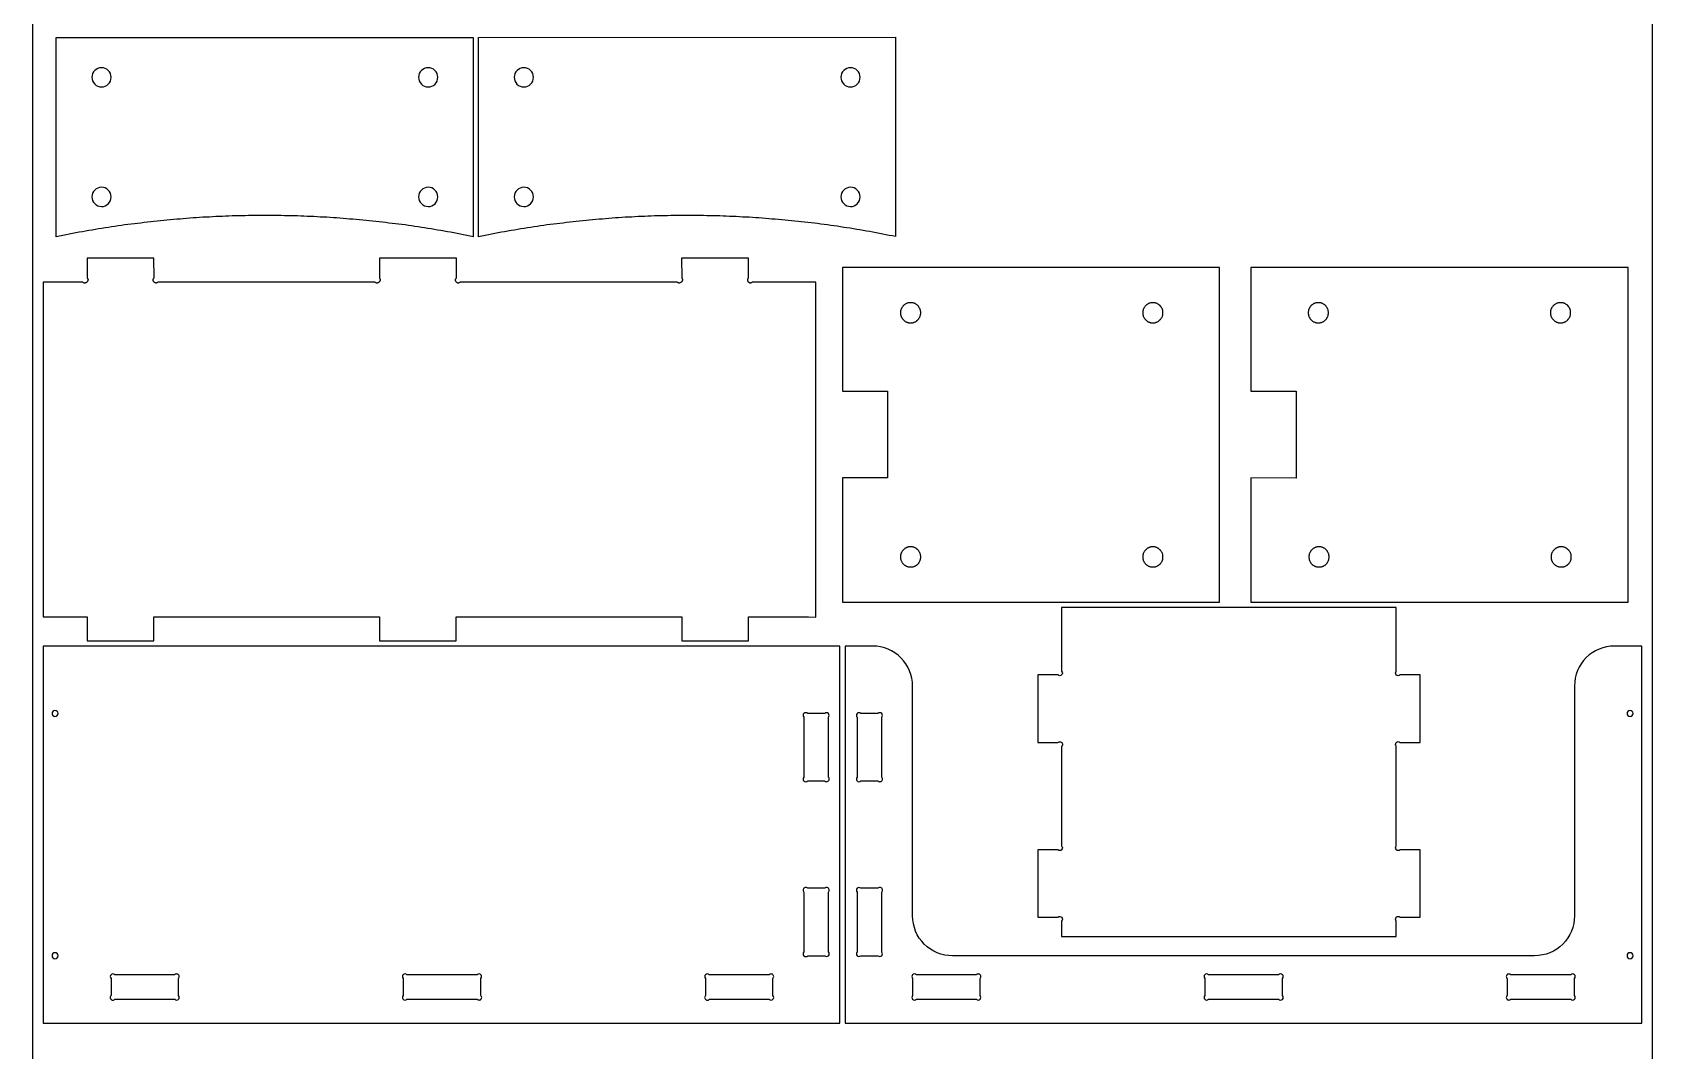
# Model space of a CAD drawing. Extents: x -767 to 3744, y -438 to 2808.
# Drawn here: x 2524 to 3744, y 593 to 1360 of the extents above; entities that cross this region are included whole.
import ezdxf

# ---------------------------------------------------------------- set-up
doc = ezdxf.new("R2010")
doc.units = 0
for name, color, linetype in [('LAYER_1', 18, 'CONTINUOUS'), ('T5_LOGOLAYER_2', 18, 'CONTINUOUS'), ('T5_LOGOLAYER_20', 18, 'CONTINUOUS')]:
    doc.layers.add(name, color=color, linetype=linetype)

msp = doc.modelspace()

# ---------------------------------------------------------------- linework, layer by layer
at = {"layer": 'LAYER_1'}
msp.add_lwpolyline([(2856.4, 1206.2), (2854, 1206.7), (2851.6, 1207.2), (2849.1, 1207.7), (2846.7, 1208.1), (2844.2, 1208.6), (2841.8, 1209.1), (2839.3, 1209.5), (2836.9, 1209.9), (2834.4, 1210.4), (2832, 1210.8), (2829.5, 1211.2), (2827.1, 1211.6), (2824.6, 1212), (2822.2, 1212.4), (2819.7, 1212.8), (2817.3, 1213.2), (2814.8, 1213.6), (2812.4, 1213.9), (2809.9, 1214.3), (2807.5, 1214.6), (2805, 1215), (2802.6, 1215.3), (2800.1, 1215.6), (2797.7, 1215.9), (2795.2, 1216.2), (2792.8, 1216.5), (2790.3, 1216.8), (2787.9, 1217.1), (2785.4, 1217.4), (2783, 1217.7), (2780.5, 1217.9), (2778.1, 1218.2), (2775.6, 1218.4), (2773.2, 1218.7), (2770.7, 1218.9), (2768.2, 1219.1), (2765.8, 1219.3), (2763.3, 1219.5), (2760.9, 1219.7), (2758.4, 1219.9), (2756, 1220.1), (2753.5, 1220.3), (2751.1, 1220.4), (2748.6, 1220.6), (2746.1, 1220.8), (2743.7, 1220.9), (2741.2, 1221), (2738.8, 1221.2), (2736.3, 1221.3), (2733.9, 1221.4), (2731.4, 1221.5), (2728.9, 1221.6), (2726.5, 1221.7), (2724, 1221.8), (2721.6, 1221.8), (2719.1, 1221.9), (2716.6, 1222), (2714.2, 1222), (2711.7, 1222.1), (2709.3, 1222.1), (2706.8, 1222.1), (2704.4, 1222.1), (2701.9, 1222.2), (2699.4, 1222.2), (2697, 1222.2), (2694.5, 1222.1), (2692.1, 1222.1), (2689.6, 1222.1), (2687.2, 1222.1), (2684.7, 1222), (2682.2, 1222), (2679.8, 1221.9), (2677.3, 1221.8), (2674.9, 1221.8), (2672.4, 1221.7), (2669.9, 1221.6), (2667.5, 1221.5), (2665, 1221.4), (2662.6, 1221.3), (2660.1, 1221.2), (2657.7, 1221), (2655.2, 1220.9), (2652.7, 1220.8), (2650.3, 1220.6), (2647.8, 1220.4), (2645.4, 1220.3), (2642.9, 1220.1), (2640.5, 1219.9), (2638, 1219.7), (2635.6, 1219.5), (2633.1, 1219.3), (2630.6, 1219.1), (2628.2, 1218.9), (2625.7, 1218.7), (2623.3, 1218.4), (2620.8, 1218.2), (2618.4, 1217.9), (2615.9, 1217.7), (2613.5, 1217.4), (2611, 1217.1), (2608.6, 1216.8), (2606.1, 1216.5), (2603.6, 1216.2), (2601.2, 1215.9), (2598.7, 1215.6), (2596.3, 1215.3), (2593.8, 1215), (2591.4, 1214.6), (2588.9, 1214.3), (2586.5, 1213.9), (2584, 1213.6), (2581.6, 1213.2), (2579.1, 1212.8), (2576.7, 1212.4), (2574.2, 1212), (2571.8, 1211.6), (2569.3, 1211.2), (2566.9, 1210.8), (2564.4, 1210.4), (2562, 1209.9), (2559.6, 1209.5), (2557.1, 1209.1), (2554.7, 1208.6), (2552.2, 1208.1), (2549.8, 1207.7), (2547.3, 1207.2), (2544.9, 1206.7), (2542.4, 1206.2), (2542.4, 1356.2), (2856.4, 1356.2)], close=True, dxfattribs=at)
for points in [[(2576.4, 1318.9, 0.414214), (2583.7, 1326.2, 0.414214), (2576.4, 1333.4, 0.414214), (2569.2, 1326.2, 0.414214)], [(2822.4, 1318.9, 0.414214), (2829.7, 1326.2, 0.414214), (2822.4, 1333.4, 0.414214), (2815.2, 1326.2, 0.414214)], [(2894.4, 1318.9, 0.414214), (2901.7, 1326.2, 0.414214), (2894.4, 1333.4, 0.414214), (2887.2, 1326.2, 0.414214)], [(3140.4, 1318.9, 0.414214), (3147.7, 1326.2, 0.414214), (3140.4, 1333.4, 0.414214), (3133.2, 1326.2, 0.414214)], [(2576.4, 1228.9, 0.414214), (2583.7, 1236.2, 0.414214), (2576.4, 1243.4, 0.414214), (2569.2, 1236.2, 0.414214)], [(2822.4, 1228.9, 0.414214), (2829.7, 1236.2, 0.414214), (2822.4, 1243.4, 0.414214), (2815.2, 1236.2, 0.414214)], [(2894.4, 1228.9, 0.414214), (2901.7, 1236.2, 0.414214), (2894.4, 1243.4, 0.414214), (2887.2, 1236.2, 0.414214)], [(3140.4, 1228.9, 0.414214), (3147.7, 1236.2, 0.414214), (3140.4, 1243.4, 0.414214), (3133.2, 1236.2, 0.414214)]]:
    msp.add_lwpolyline(points, format="xyb", close=True, dxfattribs=at)
at = {"layer": 'T5_LOGOLAYER_2'}
msp.add_lwpolyline([(2860.4, 1356.2), (3174.4, 1356.3), (3174.4, 1206.3), (3172, 1206.8), (3169.6, 1207.2), (3167.1, 1207.7), (3164.7, 1208.2), (3162.2, 1208.7), (3159.8, 1209.1), (3157.3, 1209.6), (3154.9, 1210), (3152.4, 1210.4), (3150, 1210.9), (3147.5, 1211.3), (3145.1, 1211.7), (3142.6, 1212.1), (3140.2, 1212.5), (3137.7, 1212.9), (3135.3, 1213.2), (3132.8, 1213.6), (3130.4, 1214), (3127.9, 1214.3), (3125.5, 1214.7), (3123, 1215), (3120.6, 1215.3), (3118.1, 1215.6), (3115.7, 1216), (3113.2, 1216.3), (3110.8, 1216.6), (3108.3, 1216.9), (3105.9, 1217.1), (3103.4, 1217.4), (3101, 1217.7), (3098.5, 1217.9), (3096.1, 1218.2), (3093.6, 1218.4), (3091.2, 1218.7), (3088.7, 1218.9), (3086.2, 1219.1), (3083.8, 1219.3), (3081.3, 1219.5), (3078.9, 1219.7), (3076.4, 1219.9), (3074, 1220.1), (3071.5, 1220.3), (3069.1, 1220.5), (3066.6, 1220.6), (3064.1, 1220.8), (3061.7, 1220.9), (3059.2, 1221), (3056.8, 1221.2), (3054.3, 1221.3), (3051.9, 1221.4), (3049.4, 1221.5), (3046.9, 1221.6), (3044.5, 1221.7), (3042, 1221.8), (3039.6, 1221.9), (3037.1, 1221.9), (3034.6, 1222), (3032.2, 1222), (3029.7, 1222.1), (3027.3, 1222.1), (3024.8, 1222.1), (3022.4, 1222.2), (3019.9, 1222.2), (3017.4, 1222.2), (3015, 1222.2), (3012.5, 1222.1), (3010.1, 1222.1), (3007.6, 1222.1), (3005.2, 1222.1), (3002.7, 1222), (3000.2, 1222), (2997.8, 1221.9), (2995.3, 1221.8), (2992.9, 1221.8), (2990.4, 1221.7), (2987.9, 1221.6), (2985.5, 1221.5), (2983, 1221.4), (2980.6, 1221.3), (2978.1, 1221.2), (2975.7, 1221), (2973.2, 1220.9), (2970.7, 1220.8), (2968.3, 1220.6), (2965.8, 1220.4), (2963.4, 1220.3), (2960.9, 1220.1), (2958.5, 1219.9), (2956, 1219.7), (2953.6, 1219.5), (2951.1, 1219.3), (2948.6, 1219.1), (2946.2, 1218.9), (2943.7, 1218.7), (2941.3, 1218.4), (2938.8, 1218.2), (2936.4, 1217.9), (2933.9, 1217.7), (2931.5, 1217.4), (2929, 1217.1), (2926.6, 1216.8), (2924.1, 1216.5), (2921.6, 1216.2), (2919.2, 1215.9), (2916.7, 1215.6), (2914.3, 1215.3), (2911.8, 1215), (2909.4, 1214.6), (2906.9, 1214.3), (2904.5, 1213.9), (2902, 1213.6), (2899.6, 1213.2), (2897.1, 1212.8), (2894.7, 1212.4), (2892.2, 1212), (2889.8, 1211.6), (2887.3, 1211.2), (2884.9, 1210.8), (2882.4, 1210.4), (2880, 1209.9), (2877.6, 1209.5), (2875.1, 1209.1), (2872.7, 1208.6), (2870.2, 1208.1), (2867.8, 1207.7), (2865.3, 1207.2), (2862.9, 1206.7), (2860.4, 1206.2)], close=True, dxfattribs=at)
at = {"layer": 'T5_LOGOLAYER_20'}
for points in [[(2524.4, 0), (3744.4, 0), (3744.4, 2440), (2524.4, 2440)], [(2532.4, 1044), (2532.4, 920), (2542.7, 920), (2565.7, 920), (2565.7, 902), (2615.9, 902), (2615.9, 920), (2785.7, 920), (2785.7, 902), (2843.6, 902), (2843.6, 920), (2933.2, 920), (2975, 920), (3013.3, 920), (3013.3, 902), (3063.6, 902), (3063.6, 920), (3074.3, 920), (3083.7, 920), (3098.7, 919.9), (3108.9, 919.9), (3114.4, 919.8), (3114.4, 1044), (3114.4, 1172), (3066.5, 1172), (3066.3, 1171.8), (3066.1, 1171.7), (3065.9, 1171.5), (3065.7, 1171.4), (3065.5, 1171.4), (3065.3, 1171.3), (3065.1, 1171.3), (3064.9, 1171.3), (3064.8, 1171.3), (3064.6, 1171.4), (3064.4, 1171.4), (3064.2, 1171.5), (3064.1, 1171.6), (3063.9, 1171.7), (3063.7, 1171.9), (3063.6, 1172), (3063.5, 1172.1), (3063.4, 1172.3), (3063.3, 1172.5), (3063.2, 1172.7), (3063.1, 1172.9), (3063, 1173), (3063, 1173.2), (3063, 1173.5), (3063, 1173.7), (3063, 1173.9), (3063, 1174.1), (3063.1, 1174.3), (3063.2, 1174.5), (3063.3, 1174.7), (3063.4, 1174.9), (3063.6, 1175.1), (3063.6, 1190), (3013.2, 1190), (3013.3, 1175.1), (3013.5, 1174.9), (3013.6, 1174.7), (3013.7, 1174.5), (3013.8, 1174.3), (3013.8, 1174.1), (3013.9, 1173.9), (3013.9, 1173.7), (3013.9, 1173.5), (3013.8, 1173.3), (3013.8, 1173.1), (3013.7, 1172.9), (3013.6, 1172.7), (3013.5, 1172.5), (3013.3, 1172.3), (3013.2, 1172.2), (3013.1, 1172), (3012.9, 1171.9), (3012.7, 1171.7), (3012.5, 1171.6), (3012.4, 1171.5), (3012.2, 1171.4), (3012, 1171.4), (3011.8, 1171.3), (3011.6, 1171.3), (3011.3, 1171.3), (3011.1, 1171.3), (3010.9, 1171.4), (3010.7, 1171.4), (3010.5, 1171.5), (3010.3, 1171.7), (3010.1, 1171.8), (3010, 1172), (2846.5, 1172), (2846.3, 1171.8), (2846.1, 1171.7), (2845.9, 1171.5), (2845.8, 1171.4), (2845.6, 1171.4), (2845.4, 1171.3), (2845.2, 1171.3), (2845, 1171.3), (2844.8, 1171.3), (2844.6, 1171.4), (2844.4, 1171.4), (2844.3, 1171.5), (2844.1, 1171.6), (2843.9, 1171.7), (2843.8, 1171.9), (2843.7, 1172), (2843.5, 1172.1), (2843.4, 1172.3), (2843.3, 1172.5), (2843.2, 1172.7), (2843.2, 1172.9), (2843.1, 1173), (2843.1, 1173.2), (2843, 1173.5), (2843, 1173.7), (2843.1, 1173.9), (2843.1, 1174.1), (2843.2, 1174.3), (2843.2, 1174.5), (2843.4, 1174.7), (2843.5, 1174.9), (2843.7, 1175.1), (2843.7, 1190), (2785.7, 1190), (2785.7, 1175.2), (2785.8, 1175), (2786, 1174.8), (2786.1, 1174.5), (2786.1, 1174.3), (2786.2, 1174.1), (2786.2, 1173.9), (2786.2, 1173.7), (2786.2, 1173.5), (2786.2, 1173.3), (2786.1, 1173.1), (2786, 1172.9), (2785.9, 1172.7), (2785.8, 1172.5), (2785.7, 1172.3), (2785.6, 1172.2), (2785.4, 1172), (2785.2, 1171.9), (2785.1, 1171.7), (2784.9, 1171.6), (2784.7, 1171.5), (2784.5, 1171.5), (2784.3, 1171.4), (2784.1, 1171.3), (2783.9, 1171.3), (2783.7, 1171.3), (2783.5, 1171.3), (2783.3, 1171.4), (2783.1, 1171.4), (2782.9, 1171.5), (2782.7, 1171.7), (2782.5, 1171.8), (2782.3, 1172), (2618.9, 1172), (2618.7, 1171.8), (2618.5, 1171.7), (2618.3, 1171.5), (2618.1, 1171.4), (2617.9, 1171.4), (2617.7, 1171.3), (2617.5, 1171.3), (2617.3, 1171.3), (2617.2, 1171.3), (2617, 1171.4), (2616.8, 1171.4), (2616.6, 1171.5), (2616.5, 1171.6), (2616.3, 1171.7), (2616.1, 1171.9), (2616, 1172), (2615.9, 1172.1), (2615.8, 1172.3), (2615.7, 1172.5), (2615.6, 1172.7), (2615.5, 1172.9), (2615.4, 1173), (2615.4, 1173.2), (2615.4, 1173.5), (2615.4, 1173.7), (2615.4, 1173.9), (2615.4, 1174.1), (2615.5, 1174.3), (2615.6, 1174.5), (2615.7, 1174.7), (2615.8, 1174.9), (2616, 1175.1), (2615.9, 1190), (2565.7, 1190), (2565.7, 1175.2), (2565.9, 1175), (2566, 1174.8), (2566.1, 1174.5), (2566.2, 1174.3), (2566.2, 1174.1), (2566.3, 1173.9), (2566.3, 1173.7), (2566.2, 1173.5), (2566.2, 1173.3), (2566.2, 1173.1), (2566.1, 1172.9), (2566, 1172.7), (2565.9, 1172.5), (2565.7, 1172.3), (2565.6, 1172.2), (2565.5, 1172), (2565.3, 1171.9), (2565.1, 1171.7), (2564.9, 1171.6), (2564.8, 1171.5), (2564.6, 1171.5), (2564.4, 1171.4), (2564.2, 1171.3), (2564, 1171.3), (2563.7, 1171.3), (2563.5, 1171.3), (2563.3, 1171.4), (2563.1, 1171.4), (2562.9, 1171.5), (2562.7, 1171.7), (2562.5, 1171.8), (2562.4, 1172), (2532.4, 1172)], [(3168.4, 1024.6), (3134.4, 1024.6), (3134.4, 931), (3418.4, 931), (3418.4, 1183), (3134.4, 1183), (3134.4, 1089.8), (3168.4, 1089.8)], [(3475.9, 1024.5), (3441.9, 1024.6), (3441.9, 931), (3725.9, 931), (3725.9, 1183), (3441.9, 1183), (3441.9, 1089.8), (3475.9, 1089.8)], [(3178.1, 1148.9), (3178.1, 1148.5), (3178.1, 1148.1), (3178.2, 1147.8), (3178.2, 1147.4), (3178.3, 1147), (3178.4, 1146.6), (3178.5, 1146.3), (3178.7, 1145.9), (3178.8, 1145.6), (3179, 1145.3), (3179.2, 1145), (3179.4, 1144.7), (3179.6, 1144.4), (3179.8, 1144.1), (3180, 1143.8), (3180.3, 1143.5), (3180.6, 1143.3), (3180.8, 1143), (3181.1, 1142.8), (3181.4, 1142.6), (3181.7, 1142.4), (3182.1, 1142.2), (3182.4, 1142), (3182.7, 1141.9), (3183.1, 1141.8), (3183.4, 1141.6), (3183.8, 1141.5), (3184.2, 1141.4), (3184.5, 1141.4), (3184.9, 1141.3), (3185.3, 1141.3), (3185.7, 1141.3), (3186.1, 1141.3), (3186.5, 1141.3), (3186.9, 1141.4), (3187.2, 1141.4), (3187.6, 1141.5), (3188, 1141.6), (3188.3, 1141.8), (3188.7, 1141.9), (3189, 1142), (3189.3, 1142.2), (3189.6, 1142.4), (3190, 1142.6), (3190.3, 1142.8), (3190.5, 1143), (3190.8, 1143.3), (3191.1, 1143.5), (3191.3, 1143.8), (3191.6, 1144.1), (3191.8, 1144.4), (3192, 1144.7), (3192.2, 1145), (3192.4, 1145.3), (3192.6, 1145.6), (3192.7, 1145.9), (3192.9, 1146.3), (3193, 1146.6), (3193.1, 1147), (3193.2, 1147.4), (3193.2, 1147.8), (3193.3, 1148.1), (3193.3, 1148.5), (3193.3, 1148.9), (3193.3, 1149.3), (3193.3, 1149.7), (3193.2, 1150.1), (3193.2, 1150.5), (3193.1, 1150.8), (3193, 1151.2), (3192.9, 1151.5), (3192.7, 1151.9), (3192.6, 1152.2), (3192.4, 1152.5), (3192.2, 1152.9), (3192, 1153.2), (3191.8, 1153.5), (3191.6, 1153.8), (3191.3, 1154), (3191.1, 1154.3), (3190.8, 1154.6), (3190.5, 1154.8), (3190.3, 1155), (3190, 1155.2), (3189.6, 1155.4), (3189.3, 1155.6), (3189, 1155.8), (3188.7, 1155.9), (3188.3, 1156.1), (3188, 1156.2), (3187.6, 1156.3), (3187.2, 1156.4), (3186.9, 1156.5), (3186.5, 1156.5), (3186.1, 1156.5), (3185.7, 1156.5), (3185.3, 1156.5), (3184.9, 1156.5), (3184.5, 1156.5), (3184.2, 1156.4), (3183.8, 1156.3), (3183.4, 1156.2), (3183.1, 1156.1), (3182.7, 1155.9), (3182.4, 1155.8), (3182.1, 1155.6), (3181.7, 1155.4), (3181.4, 1155.2), (3181.1, 1155), (3180.8, 1154.8), (3180.6, 1154.6), (3180.3, 1154.3), (3180, 1154), (3179.8, 1153.8), (3179.6, 1153.5), (3179.4, 1153.2), (3179.2, 1152.9), (3179, 1152.5), (3178.8, 1152.2), (3178.7, 1151.9), (3178.5, 1151.5), (3178.4, 1151.2), (3178.3, 1150.8), (3178.2, 1150.5), (3178.2, 1150.1), (3178.1, 1149.7), (3178.1, 1149.3)], [(3360.5, 1148.9), (3360.5, 1148.5), (3360.5, 1148.1), (3360.6, 1147.8), (3360.6, 1147.4), (3360.7, 1147), (3360.8, 1146.6), (3360.9, 1146.3), (3361.1, 1145.9), (3361.2, 1145.6), (3361.4, 1145.3), (3361.6, 1145), (3361.8, 1144.7), (3362, 1144.4), (3362.2, 1144.1), (3362.4, 1143.8), (3362.7, 1143.5), (3363, 1143.3), (3363.2, 1143), (3363.5, 1142.8), (3363.8, 1142.6), (3364.1, 1142.4), (3364.5, 1142.2), (3364.8, 1142), (3365.1, 1141.9), (3365.5, 1141.8), (3365.8, 1141.6), (3366.2, 1141.5), (3366.6, 1141.4), (3366.9, 1141.4), (3367.3, 1141.3), (3367.7, 1141.3), (3368.1, 1141.3), (3368.5, 1141.3), (3368.9, 1141.3), (3369.3, 1141.4), (3369.6, 1141.4), (3370, 1141.5), (3370.4, 1141.6), (3370.7, 1141.8), (3371.1, 1141.9), (3371.4, 1142), (3371.7, 1142.2), (3372, 1142.4), (3372.4, 1142.6), (3372.7, 1142.8), (3372.9, 1143), (3373.2, 1143.3), (3373.5, 1143.5), (3373.7, 1143.8), (3374, 1144.1), (3374.2, 1144.4), (3374.4, 1144.7), (3374.6, 1145), (3374.8, 1145.3), (3375, 1145.6), (3375.1, 1145.9), (3375.3, 1146.3), (3375.4, 1146.6), (3375.5, 1147), (3375.6, 1147.4), (3375.6, 1147.8), (3375.7, 1148.1), (3375.7, 1148.5), (3375.7, 1148.9), (3375.7, 1149.3), (3375.7, 1149.7), (3375.6, 1150.1), (3375.6, 1150.5), (3375.5, 1150.8), (3375.4, 1151.2), (3375.3, 1151.5), (3375.1, 1151.9), (3375, 1152.2), (3374.8, 1152.5), (3374.6, 1152.9), (3374.4, 1153.2), (3374.2, 1153.5), (3374, 1153.8), (3373.7, 1154), (3373.5, 1154.3), (3373.2, 1154.6), (3372.9, 1154.8), (3372.7, 1155), (3372.4, 1155.2), (3372, 1155.4), (3371.7, 1155.6), (3371.4, 1155.8), (3371.1, 1155.9), (3370.7, 1156.1), (3370.4, 1156.2), (3370, 1156.3), (3369.6, 1156.4), (3369.3, 1156.5), (3368.9, 1156.5), (3368.5, 1156.5), (3368.1, 1156.5), (3367.7, 1156.5), (3367.3, 1156.5), (3366.9, 1156.5), (3366.6, 1156.4), (3366.2, 1156.3), (3365.8, 1156.2), (3365.5, 1156.1), (3365.1, 1155.9), (3364.8, 1155.8), (3364.5, 1155.6), (3364.1, 1155.4), (3363.8, 1155.2), (3363.5, 1155), (3363.2, 1154.8), (3363, 1154.6), (3362.7, 1154.3), (3362.4, 1154), (3362.2, 1153.8), (3362, 1153.5), (3361.8, 1153.2), (3361.6, 1152.9), (3361.4, 1152.5), (3361.2, 1152.2), (3361.1, 1151.9), (3360.9, 1151.5), (3360.8, 1151.2), (3360.7, 1150.8), (3360.6, 1150.5), (3360.6, 1150.1), (3360.5, 1149.7), (3360.5, 1149.3)], [(3485.1, 1148.9), (3485.1, 1148.5), (3485.1, 1148.1), (3485.2, 1147.8), (3485.2, 1147.4), (3485.3, 1147), (3485.4, 1146.7), (3485.5, 1146.3), (3485.7, 1145.9), (3485.8, 1145.6), (3486, 1145.3), (3486.2, 1145), (3486.4, 1144.7), (3486.6, 1144.4), (3486.8, 1144.1), (3487.1, 1143.8), (3487.3, 1143.5), (3487.6, 1143.3), (3487.9, 1143), (3488.1, 1142.8), (3488.4, 1142.6), (3488.8, 1142.4), (3489.1, 1142.2), (3489.4, 1142), (3489.7, 1141.9), (3490.1, 1141.8), (3490.4, 1141.6), (3490.8, 1141.5), (3491.2, 1141.4), (3491.5, 1141.4), (3491.9, 1141.3), (3492.3, 1141.3), (3492.7, 1141.3), (3493.1, 1141.3), (3493.5, 1141.3), (3493.9, 1141.4), (3494.2, 1141.4), (3494.6, 1141.5), (3495, 1141.6), (3495.3, 1141.8), (3495.7, 1141.9), (3496, 1142), (3496.3, 1142.2), (3496.7, 1142.4), (3497, 1142.6), (3497.3, 1142.8), (3497.6, 1143), (3497.8, 1143.3), (3498.1, 1143.5), (3498.3, 1143.8), (3498.6, 1144.1), (3498.8, 1144.4), (3499, 1144.7), (3499.2, 1145), (3499.4, 1145.3), (3499.6, 1145.6), (3499.7, 1145.9), (3499.9, 1146.3), (3500, 1146.7), (3500.1, 1147), (3500.2, 1147.4), (3500.2, 1147.8), (3500.3, 1148.1), (3500.3, 1148.5), (3500.3, 1148.9), (3500.3, 1149.3), (3500.3, 1149.7), (3500.2, 1150.1), (3500.2, 1150.5), (3500.1, 1150.8), (3500, 1151.2), (3499.9, 1151.5), (3499.7, 1151.9), (3499.6, 1152.2), (3499.4, 1152.6), (3499.2, 1152.9), (3499, 1153.2), (3498.8, 1153.5), (3498.6, 1153.8), (3498.3, 1154), (3498.1, 1154.3), (3497.8, 1154.6), (3497.6, 1154.8), (3497.3, 1155), (3497, 1155.2), (3496.7, 1155.4), (3496.3, 1155.6), (3496, 1155.8), (3495.7, 1155.9), (3495.3, 1156.1), (3495, 1156.2), (3494.6, 1156.3), (3494.2, 1156.4), (3493.9, 1156.5), (3493.5, 1156.5), (3493.1, 1156.5), (3492.7, 1156.5), (3492.3, 1156.5), (3491.9, 1156.5), (3491.5, 1156.5), (3491.2, 1156.4), (3490.8, 1156.3), (3490.4, 1156.2), (3490.1, 1156.1), (3489.7, 1155.9), (3489.4, 1155.8), (3489.1, 1155.6), (3488.8, 1155.4), (3488.4, 1155.2), (3488.1, 1155), (3487.9, 1154.8), (3487.6, 1154.6), (3487.3, 1154.3), (3487.1, 1154), (3486.8, 1153.8), (3486.6, 1153.5), (3486.4, 1153.2), (3486.2, 1152.9), (3486, 1152.6), (3485.8, 1152.2), (3485.7, 1151.9), (3485.5, 1151.5), (3485.4, 1151.2), (3485.3, 1150.8), (3485.2, 1150.5), (3485.2, 1150.1), (3485.1, 1149.7), (3485.1, 1149.3)], [(3667.5, 1148.9), (3667.5, 1148.5), (3667.5, 1148.1), (3667.6, 1147.8), (3667.6, 1147.4), (3667.7, 1147), (3667.8, 1146.7), (3667.9, 1146.3), (3668.1, 1145.9), (3668.2, 1145.6), (3668.4, 1145.3), (3668.6, 1145), (3668.8, 1144.7), (3669, 1144.4), (3669.2, 1144.1), (3669.5, 1143.8), (3669.7, 1143.5), (3670, 1143.3), (3670.3, 1143), (3670.5, 1142.8), (3670.8, 1142.6), (3671.2, 1142.4), (3671.5, 1142.2), (3671.8, 1142), (3672.1, 1141.9), (3672.5, 1141.8), (3672.8, 1141.6), (3673.2, 1141.5), (3673.6, 1141.4), (3673.9, 1141.4), (3674.3, 1141.3), (3674.7, 1141.3), (3675.1, 1141.3), (3675.5, 1141.3), (3675.9, 1141.3), (3676.3, 1141.4), (3676.6, 1141.4), (3677, 1141.5), (3677.4, 1141.6), (3677.7, 1141.8), (3678.1, 1141.9), (3678.4, 1142), (3678.7, 1142.2), (3679.1, 1142.4), (3679.4, 1142.6), (3679.7, 1142.8), (3680, 1143), (3680.2, 1143.3), (3680.5, 1143.5), (3680.7, 1143.8), (3681, 1144.1), (3681.2, 1144.4), (3681.4, 1144.7), (3681.6, 1145), (3681.8, 1145.3), (3682, 1145.6), (3682.1, 1145.9), (3682.3, 1146.3), (3682.4, 1146.7), (3682.5, 1147), (3682.6, 1147.4), (3682.6, 1147.8), (3682.7, 1148.1), (3682.7, 1148.5), (3682.7, 1148.9), (3682.7, 1149.3), (3682.7, 1149.7), (3682.6, 1150.1), (3682.6, 1150.5), (3682.5, 1150.8), (3682.4, 1151.2), (3682.3, 1151.5), (3682.1, 1151.9), (3682, 1152.2), (3681.8, 1152.6), (3681.6, 1152.9), (3681.4, 1153.2), (3681.2, 1153.5), (3681, 1153.8), (3680.7, 1154), (3680.5, 1154.3), (3680.2, 1154.6), (3680, 1154.8), (3679.7, 1155), (3679.4, 1155.2), (3679.1, 1155.4), (3678.7, 1155.6), (3678.4, 1155.8), (3678.1, 1155.9), (3677.7, 1156.1), (3677.4, 1156.2), (3677, 1156.3), (3676.6, 1156.4), (3676.3, 1156.5), (3675.9, 1156.5), (3675.5, 1156.5), (3675.1, 1156.5), (3674.7, 1156.5), (3674.3, 1156.5), (3673.9, 1156.5), (3673.6, 1156.4), (3673.2, 1156.3), (3672.8, 1156.2), (3672.5, 1156.1), (3672.1, 1155.9), (3671.8, 1155.8), (3671.5, 1155.6), (3671.2, 1155.4), (3670.8, 1155.2), (3670.5, 1155), (3670.3, 1154.8), (3670, 1154.6), (3669.7, 1154.3), (3669.5, 1154), (3669.2, 1153.8), (3669, 1153.5), (3668.8, 1153.2), (3668.6, 1152.9), (3668.4, 1152.6), (3668.2, 1152.2), (3668.1, 1151.9), (3667.9, 1151.5), (3667.8, 1151.2), (3667.7, 1150.8), (3667.6, 1150.5), (3667.6, 1150.1), (3667.5, 1149.7), (3667.5, 1149.3)], [(3178.1, 965.1), (3178.1, 964.7), (3178.1, 964.3), (3178.2, 963.9), (3178.2, 963.5), (3178.3, 963.2), (3178.4, 962.8), (3178.5, 962.5), (3178.7, 962.1), (3178.8, 961.8), (3179, 961.5), (3179.2, 961.1), (3179.4, 960.8), (3179.6, 960.5), (3179.8, 960.2), (3180, 960), (3180.3, 959.7), (3180.6, 959.4), (3180.8, 959.2), (3181.1, 959), (3181.4, 958.8), (3181.7, 958.6), (3182.1, 958.4), (3182.4, 958.2), (3182.7, 958.1), (3183.1, 957.9), (3183.4, 957.8), (3183.8, 957.7), (3184.2, 957.6), (3184.5, 957.5), (3184.9, 957.5), (3185.3, 957.5), (3185.7, 957.5), (3186.1, 957.5), (3186.5, 957.5), (3186.9, 957.5), (3187.2, 957.6), (3187.6, 957.7), (3188, 957.8), (3188.3, 957.9), (3188.7, 958.1), (3189, 958.2), (3189.3, 958.4), (3189.6, 958.6), (3190, 958.8), (3190.3, 959), (3190.5, 959.2), (3190.8, 959.4), (3191.1, 959.7), (3191.3, 960), (3191.6, 960.2), (3191.8, 960.5), (3192, 960.8), (3192.2, 961.1), (3192.4, 961.5), (3192.6, 961.8), (3192.7, 962.1), (3192.9, 962.5), (3193, 962.8), (3193.1, 963.2), (3193.2, 963.5), (3193.2, 963.9), (3193.3, 964.3), (3193.3, 964.7), (3193.3, 965.1), (3193.3, 965.5), (3193.3, 965.9), (3193.2, 966.2), (3193.2, 966.6), (3193.1, 967), (3193, 967.4), (3192.9, 967.7), (3192.7, 968.1), (3192.6, 968.4), (3192.4, 968.7), (3192.2, 969), (3192, 969.3), (3191.8, 969.6), (3191.6, 969.9), (3191.3, 970.2), (3191.1, 970.5), (3190.8, 970.7), (3190.5, 971), (3190.3, 971.2), (3190, 971.4), (3189.6, 971.6), (3189.3, 971.8), (3189, 972), (3188.7, 972.1), (3188.3, 972.2), (3188, 972.4), (3187.6, 972.5), (3187.2, 972.6), (3186.9, 972.6), (3186.5, 972.7), (3186.1, 972.7), (3185.7, 972.7), (3185.3, 972.7), (3184.9, 972.7), (3184.5, 972.6), (3184.2, 972.6), (3183.8, 972.5), (3183.4, 972.4), (3183.1, 972.2), (3182.7, 972.1), (3182.4, 972), (3182.1, 971.8), (3181.7, 971.6), (3181.4, 971.4), (3181.1, 971.2), (3180.8, 971), (3180.6, 970.7), (3180.3, 970.5), (3180, 970.2), (3179.8, 969.9), (3179.6, 969.6), (3179.4, 969.3), (3179.2, 969), (3179, 968.7), (3178.8, 968.4), (3178.7, 968.1), (3178.5, 967.7), (3178.4, 967.4), (3178.3, 967), (3178.2, 966.6), (3178.2, 966.2), (3178.1, 965.9), (3178.1, 965.5)], [(3360.5, 965.1), (3360.5, 964.7), (3360.5, 964.3), (3360.6, 963.9), (3360.6, 963.5), (3360.7, 963.2), (3360.8, 962.8), (3360.9, 962.5), (3361.1, 962.1), (3361.2, 961.8), (3361.4, 961.5), (3361.6, 961.1), (3361.8, 960.8), (3362, 960.5), (3362.2, 960.2), (3362.4, 960), (3362.7, 959.7), (3363, 959.4), (3363.2, 959.2), (3363.5, 959), (3363.8, 958.8), (3364.1, 958.6), (3364.5, 958.4), (3364.8, 958.2), (3365.1, 958.1), (3365.5, 957.9), (3365.8, 957.8), (3366.2, 957.7), (3366.6, 957.6), (3366.9, 957.5), (3367.3, 957.5), (3367.7, 957.5), (3368.1, 957.5), (3368.5, 957.5), (3368.9, 957.5), (3369.3, 957.5), (3369.6, 957.6), (3370, 957.7), (3370.4, 957.8), (3370.7, 957.9), (3371.1, 958.1), (3371.4, 958.2), (3371.7, 958.4), (3372, 958.6), (3372.4, 958.8), (3372.7, 959), (3372.9, 959.2), (3373.2, 959.4), (3373.5, 959.7), (3373.7, 960), (3374, 960.2), (3374.2, 960.5), (3374.4, 960.8), (3374.6, 961.1), (3374.8, 961.5), (3375, 961.8), (3375.1, 962.1), (3375.3, 962.5), (3375.4, 962.8), (3375.5, 963.2), (3375.6, 963.5), (3375.6, 963.9), (3375.7, 964.3), (3375.7, 964.7), (3375.7, 965.1), (3375.7, 965.5), (3375.7, 965.9), (3375.6, 966.2), (3375.6, 966.6), (3375.5, 967), (3375.4, 967.4), (3375.3, 967.7), (3375.1, 968.1), (3375, 968.4), (3374.8, 968.7), (3374.6, 969), (3374.4, 969.3), (3374.2, 969.6), (3374, 969.9), (3373.7, 970.2), (3373.5, 970.5), (3373.2, 970.7), (3372.9, 971), (3372.7, 971.2), (3372.4, 971.4), (3372, 971.6), (3371.7, 971.8), (3371.4, 972), (3371.1, 972.1), (3370.7, 972.2), (3370.4, 972.4), (3370, 972.5), (3369.6, 972.6), (3369.3, 972.6), (3368.9, 972.7), (3368.5, 972.7), (3368.1, 972.7), (3367.7, 972.7), (3367.3, 972.7), (3366.9, 972.6), (3366.6, 972.6), (3366.2, 972.5), (3365.8, 972.4), (3365.5, 972.2), (3365.1, 972.1), (3364.8, 972), (3364.5, 971.8), (3364.1, 971.6), (3363.8, 971.4), (3363.5, 971.2), (3363.2, 971), (3363, 970.7), (3362.7, 970.5), (3362.4, 970.2), (3362.2, 969.9), (3362, 969.6), (3361.8, 969.3), (3361.6, 969), (3361.4, 968.7), (3361.2, 968.4), (3361.1, 968.1), (3360.9, 967.7), (3360.8, 967.4), (3360.7, 967), (3360.6, 966.6), (3360.6, 966.2), (3360.5, 965.9), (3360.5, 965.5)], [(3485.6, 965.1), (3485.6, 964.7), (3485.6, 964.3), (3485.7, 963.9), (3485.7, 963.5), (3485.8, 963.2), (3485.9, 962.8), (3486, 962.5), (3486.2, 962.1), (3486.3, 961.8), (3486.5, 961.5), (3486.7, 961.1), (3486.9, 960.8), (3487.1, 960.5), (3487.3, 960.2), (3487.6, 960), (3487.8, 959.7), (3488.1, 959.4), (3488.3, 959.2), (3488.6, 959), (3488.9, 958.8), (3489.2, 958.6), (3489.6, 958.4), (3489.9, 958.2), (3490.2, 958.1), (3490.6, 957.9), (3490.9, 957.8), (3491.3, 957.7), (3491.7, 957.6), (3492, 957.5), (3492.4, 957.5), (3492.8, 957.5), (3493.2, 957.5), (3493.6, 957.5), (3494, 957.5), (3494.4, 957.5), (3494.7, 957.6), (3495.1, 957.7), (3495.5, 957.8), (3495.8, 957.9), (3496.2, 958.1), (3496.5, 958.2), (3496.8, 958.4), (3497.2, 958.6), (3497.5, 958.8), (3497.8, 959), (3498, 959.2), (3498.3, 959.4), (3498.6, 959.7), (3498.8, 960), (3499.1, 960.2), (3499.3, 960.5), (3499.5, 960.8), (3499.7, 961.1), (3499.9, 961.5), (3500.1, 961.8), (3500.2, 962.1), (3500.4, 962.5), (3500.5, 962.8), (3500.6, 963.2), (3500.7, 963.5), (3500.7, 963.9), (3500.8, 964.3), (3500.8, 964.7), (3500.8, 965.1), (3500.8, 965.5), (3500.8, 965.9), (3500.7, 966.2), (3500.7, 966.6), (3500.6, 967), (3500.5, 967.4), (3500.4, 967.7), (3500.2, 968.1), (3500.1, 968.4), (3499.9, 968.7), (3499.7, 969), (3499.5, 969.3), (3499.3, 969.6), (3499.1, 969.9), (3498.8, 970.2), (3498.6, 970.5), (3498.3, 970.7), (3498, 971), (3497.8, 971.2), (3497.5, 971.4), (3497.2, 971.6), (3496.8, 971.8), (3496.5, 972), (3496.2, 972.1), (3495.8, 972.2), (3495.5, 972.4), (3495.1, 972.5), (3494.7, 972.6), (3494.4, 972.6), (3494, 972.7), (3493.6, 972.7), (3493.2, 972.7), (3492.8, 972.7), (3492.4, 972.7), (3492, 972.6), (3491.7, 972.6), (3491.3, 972.5), (3490.9, 972.4), (3490.6, 972.2), (3490.2, 972.1), (3489.9, 972), (3489.6, 971.8), (3489.2, 971.6), (3488.9, 971.4), (3488.6, 971.2), (3488.3, 971), (3488.1, 970.7), (3487.8, 970.5), (3487.6, 970.2), (3487.3, 969.9), (3487.1, 969.6), (3486.9, 969.3), (3486.7, 969), (3486.5, 968.7), (3486.3, 968.4), (3486.2, 968.1), (3486, 967.7), (3485.9, 967.4), (3485.8, 967), (3485.7, 966.6), (3485.7, 966.2), (3485.6, 965.9), (3485.6, 965.5)], [(3668, 965.1), (3668, 964.7), (3668, 964.3), (3668.1, 963.9), (3668.1, 963.5), (3668.2, 963.2), (3668.3, 962.8), (3668.4, 962.5), (3668.6, 962.1), (3668.7, 961.8), (3668.9, 961.5), (3669.1, 961.1), (3669.3, 960.8), (3669.5, 960.5), (3669.7, 960.2), (3670, 960), (3670.2, 959.7), (3670.5, 959.4), (3670.7, 959.2), (3671, 959), (3671.3, 958.8), (3671.6, 958.6), (3672, 958.4), (3672.3, 958.2), (3672.6, 958.1), (3673, 957.9), (3673.3, 957.8), (3673.7, 957.7), (3674.1, 957.6), (3674.4, 957.5), (3674.8, 957.5), (3675.2, 957.5), (3675.6, 957.5), (3676, 957.5), (3676.4, 957.5), (3676.8, 957.5), (3677.1, 957.6), (3677.5, 957.7), (3677.9, 957.8), (3678.2, 957.9), (3678.6, 958.1), (3678.9, 958.2), (3679.2, 958.4), (3679.6, 958.6), (3679.9, 958.8), (3680.2, 959), (3680.4, 959.2), (3680.7, 959.4), (3681, 959.7), (3681.2, 960), (3681.5, 960.2), (3681.7, 960.5), (3681.9, 960.8), (3682.1, 961.1), (3682.3, 961.5), (3682.5, 961.8), (3682.6, 962.1), (3682.8, 962.5), (3682.9, 962.8), (3683, 963.2), (3683.1, 963.5), (3683.1, 963.9), (3683.2, 964.3), (3683.2, 964.7), (3683.2, 965.1), (3683.2, 965.5), (3683.2, 965.9), (3683.1, 966.2), (3683.1, 966.6), (3683, 967), (3682.9, 967.4), (3682.8, 967.7), (3682.6, 968.1), (3682.5, 968.4), (3682.3, 968.7), (3682.1, 969), (3681.9, 969.3), (3681.7, 969.6), (3681.5, 969.9), (3681.2, 970.2), (3681, 970.5), (3680.7, 970.7), (3680.4, 971), (3680.2, 971.2), (3679.9, 971.4), (3679.6, 971.6), (3679.2, 971.8), (3678.9, 972), (3678.6, 972.1), (3678.2, 972.2), (3677.9, 972.4), (3677.5, 972.5), (3677.1, 972.6), (3676.8, 972.6), (3676.4, 972.7), (3676, 972.7), (3675.6, 972.7), (3675.2, 972.7), (3674.8, 972.7), (3674.4, 972.6), (3674.1, 972.6), (3673.7, 972.5), (3673.3, 972.4), (3673, 972.2), (3672.6, 972.1), (3672.3, 972), (3672, 971.8), (3671.6, 971.6), (3671.3, 971.4), (3671, 971.2), (3670.7, 971), (3670.5, 970.7), (3670.2, 970.5), (3670, 970.2), (3669.7, 969.9), (3669.5, 969.6), (3669.3, 969.3), (3669.1, 969), (3668.9, 968.7), (3668.7, 968.4), (3668.6, 968.1), (3668.4, 967.7), (3668.3, 967.4), (3668.2, 967), (3668.1, 966.6), (3668.1, 966.2), (3668, 965.9), (3668, 965.5)], [(2532.4, 614), (3132.4, 614), (3132.4, 898), (2532.4, 898)]]:
    msp.add_lwpolyline(points, close=True, dxfattribs=at)
for points in [[(3423.4, 679.4), (3551.4, 679.4), (3551.4, 690.9, -1), (3554.3, 693.8), (3569.4, 693.8), (3569.4, 744.6), (3554.3, 744.6, -1), (3551.4, 747.4), (3551.4, 822.5, -1), (3554.3, 825.4), (3569.4, 825.4), (3569.4, 876.2), (3554.3, 876.2, -1), (3551.4, 879), (3551.4, 927), (3423.4, 927), (3299.4, 927), (3299.4, 879, -1), (3296.6, 876.2), (3281.4, 876.2), (3281.4, 825.4), (3296.6, 825.4, -1), (3299.4, 822.5), (3299.4, 747.4, -1), (3296.6, 744.6), (3281.4, 744.6), (3281.4, 693.8), (3296.6, 693.8, -1), (3299.4, 690.9), (3299.4, 679.4)], [(3136.4, 614), (3736.4, 614), (3736.4, 898), (3715.7, 898, 0.415334), (3685.6, 868), (3685.6, 694.9, -0.414977), (3655.6, 664.8), (3499.4, 664.8), (3499.4, 664.8), (3373.4, 664.8), (3373.4, 664.8), (3217.3, 664.8, -0.41549), (3187.2, 694.8), (3187.2, 867.9, 0.414799), (3157.2, 898), (3136.4, 898)], [(2541.4, 849.5, 0.414214), (2539.2, 847.2, 0.414214), (2541.4, 845, 0.414214), (2543.7, 847.2, 0.414214)], [(3121, 847.2), (3108.2, 847.2, 1), (3105.3, 844.4), (3105.3, 799.3, 1), (3108.2, 796.4), (3121, 796.4, 1), (3123.8, 799.3), (3123.8, 844.4, 1)], [(3163.9, 799.2), (3163.9, 844.4, 1), (3161.1, 847.2), (3148.2, 847.2, 1), (3145.4, 844.4), (3145.4, 799.2, 1), (3148.2, 796.4), (3161.1, 796.4, 1)], [(3727.4, 849.5, 0.414214), (3725.2, 847.2, 0.414214), (3727.4, 845, 0.414214), (3729.7, 847.2, 0.414214)], [(3121, 715.6), (3108.2, 715.6, 1), (3105.3, 712.8), (3105.3, 667.7, 1), (3108.2, 664.8), (3121, 664.8, 1), (3123.8, 667.7), (3123.8, 712.8, 1)], [(3163.9, 667.6), (3163.9, 712.8, 1), (3161.1, 715.6), (3148.2, 715.6, 1), (3145.4, 712.8), (3145.4, 667.6, 1), (3148.2, 664.8), (3161.1, 664.8, 1)], [(2541.4, 667.1, 0.414214), (2539.2, 664.8, 0.414214), (2541.4, 662.6, 0.414214), (2543.7, 664.8, 0.414214)], [(3727.4, 667.1, 0.414214), (3725.2, 664.8, 0.414214), (3727.4, 662.6, 0.414214), (3729.7, 664.8, 0.414214)], [(2586.5, 632), (2631.6, 632, 1), (2634.4, 634.9), (2634.4, 647.7, 1), (2631.6, 650.5), (2586.5, 650.5, 1), (2583.6, 647.7), (2583.6, 634.9, 1)], [(2806.4, 632), (2859.3, 632, 1), (2862.1, 634.9), (2862.1, 647.7, 1), (2859.3, 650.5), (2806.4, 650.5, 1), (2803.6, 647.7), (2803.6, 634.9, 1)], [(3034.1, 632), (3079.2, 632, 1), (3082, 634.9), (3082, 647.7, 1), (3079.2, 650.5), (3034.1, 650.5, 1), (3031.2, 647.7), (3031.2, 634.9, 1)], [(3190, 632), (3235.2, 632, 1), (3238, 634.8), (3238, 647.7, 1), (3235.2, 650.5), (3190, 650.5, 1), (3187.2, 647.7), (3187.2, 634.8, 1)], [(3410, 632), (3462.8, 632, 1), (3465.7, 634.8), (3465.7, 647.7, 1), (3462.8, 650.5), (3410, 650.5, 1), (3407.2, 647.7), (3407.2, 634.8, 1)], [(3637.6, 632), (3682.8, 632, 1), (3685.6, 634.8), (3685.6, 647.7, 1), (3682.8, 650.5), (3637.6, 650.5, 1), (3634.8, 647.7), (3634.8, 634.8, 1)]]:
    msp.add_lwpolyline(points, format="xyb", close=True, dxfattribs=at)

doc.saveas('drawing.dxf')
